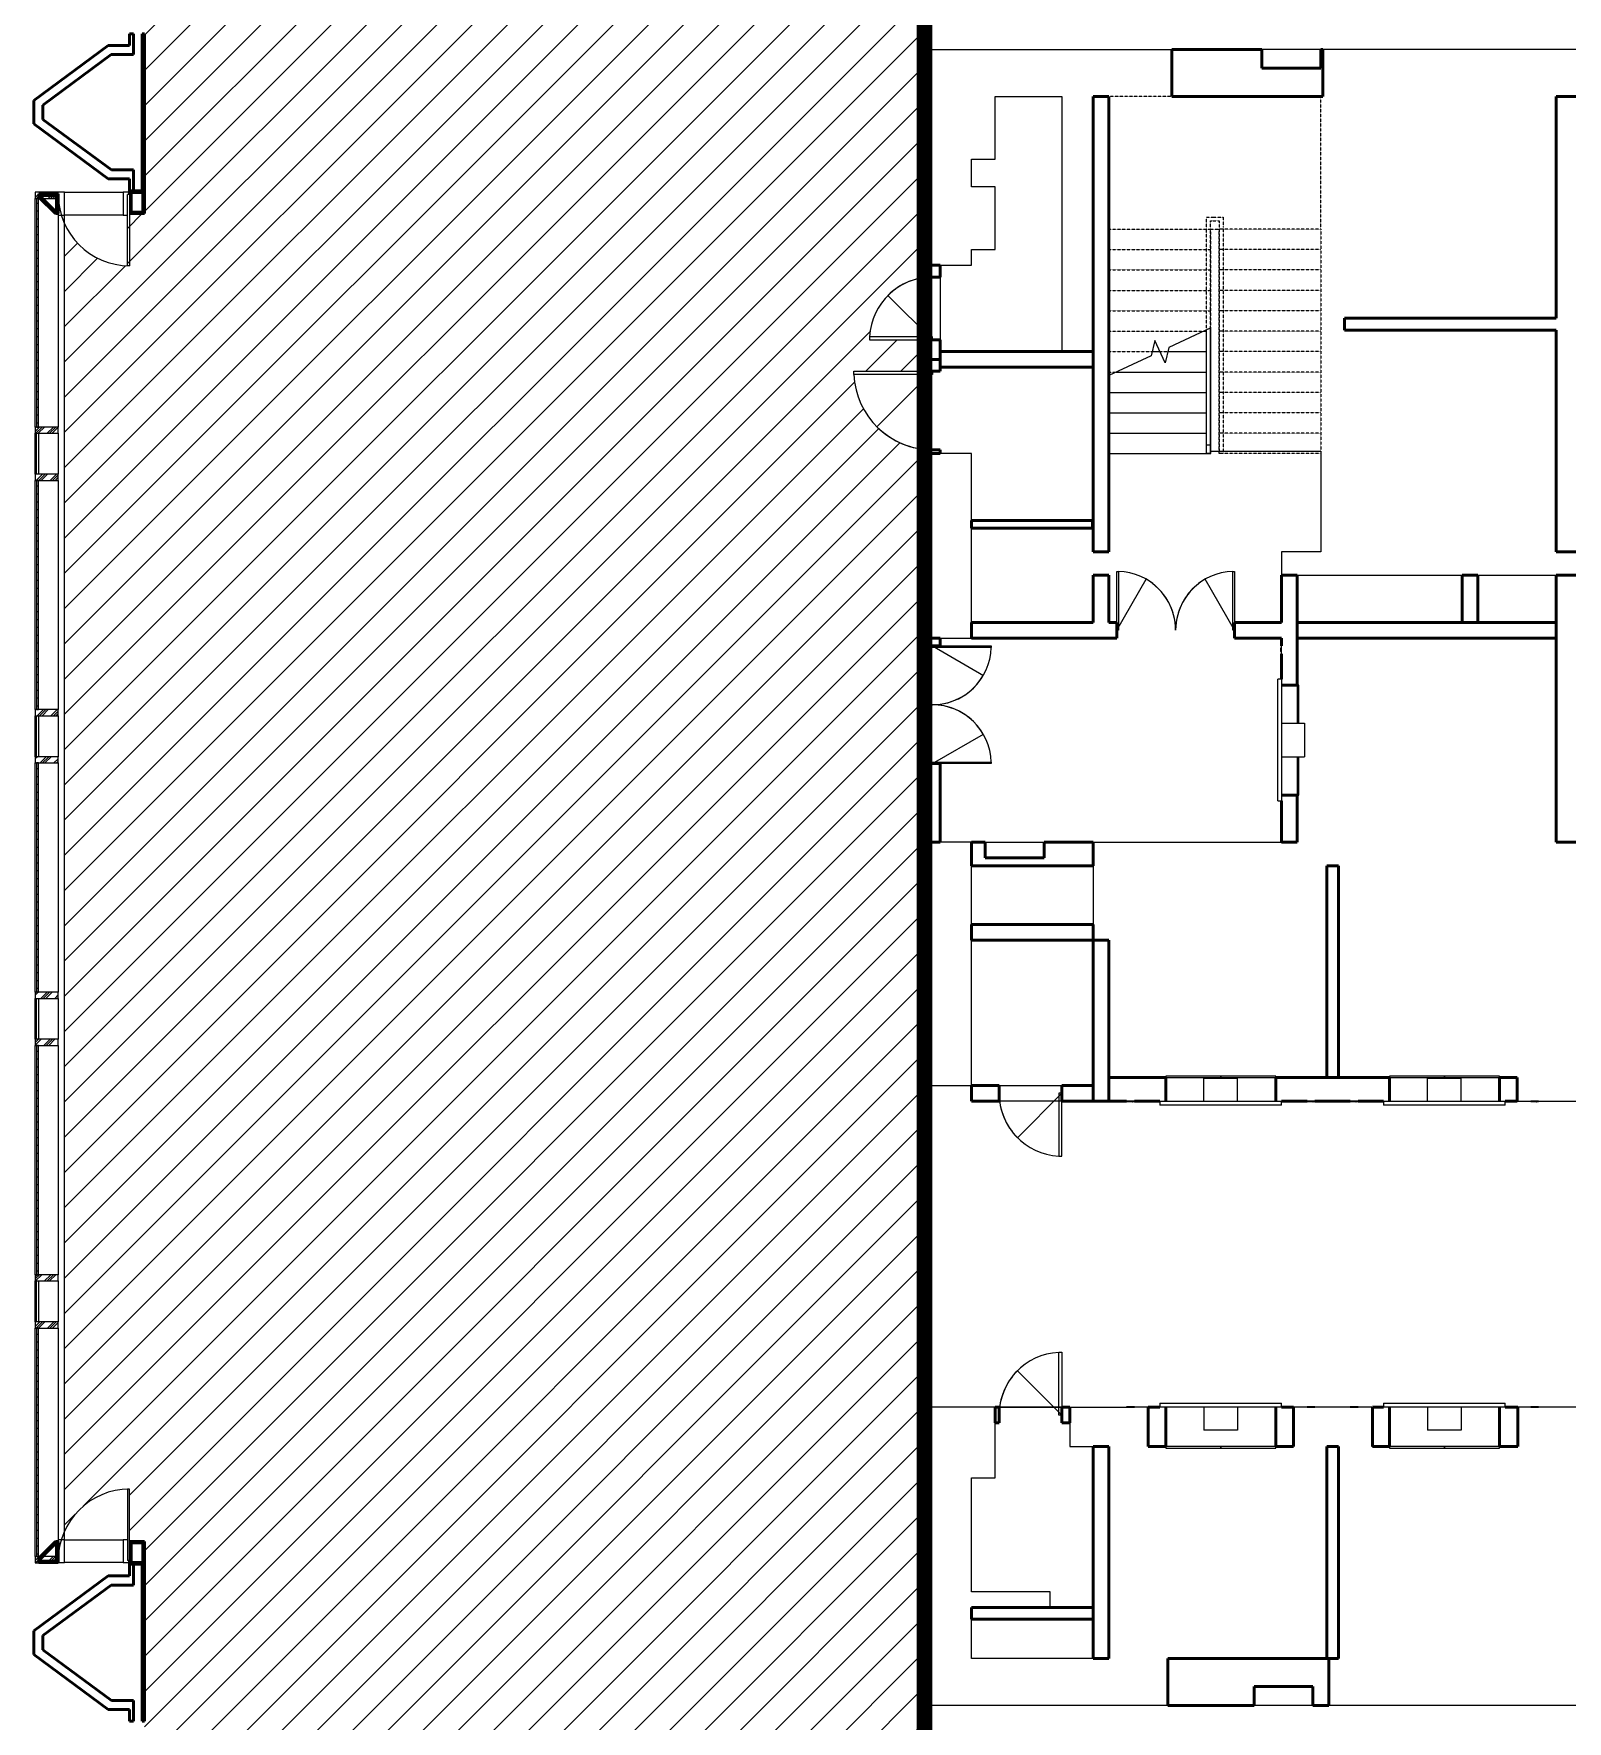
# Model space of a CAD drawing. Header units: millimetres. Extents: x 8533 to 398112, y -117646 to 105276.
# Drawn here: x 13610 to 33150, y 19582 to 41083 of the extents above; entities that cross this region are included whole.
import ezdxf

# ---------------------------------------------------------------- set-up
doc = ezdxf.new("R2010")
doc.units = ezdxf.units.MM
doc.linetypes.add('DASH', pattern=[0.35, 0.25, -0.1])
doc.linetypes.add('架空线', pattern=[3.97, 2.38, -1.59])
for name, color, linetype, lineweight in [('A-DOOR', 31, 'Continuous', 13), ('A-FLOR', 192, 'Continuous', 13), ('A-FLOR-HRAL', 11, 'Continuous', 13), ('A-GENM', 13, 'Continuous', 13), ('A-GLAZ', 151, 'Continuous', 13), ('A-GLAZ-CURT', 52, 'Continuous', 13), ('A-GLAZ-CWMG', 51, 'Continuous', 13), ('A-text', 7, 'Continuous', 13), ('A-WALL', 113, 'Continuous', 13), ('S-STRS', 31, 'Continuous', 13), ('S-STRS-MBND', 31, '架空线', 13)]:
    doc.layers.add(name, color=color, linetype=linetype, lineweight=lineweight)

# ---------------------------------------------------------------- blocks, each defined once
blk = doc.blocks.new('防火门A-单扇1 - 单扇防火门-FM甲0822MW-1954365-10F_ARC_46_000_')
at = {"layer": 'A-GENM'}
for p, q in [((400, 0), (-166, -566)), ((400, 0), (360, 0)), ((360, 0), (360, -800)), ((400, -800), (400, -100)), ((360, -800), (400, -800))]:
    blk.add_line(p, q, dxfattribs=at)
for end in [267.134, 225]:
    blk.add_arc((400, 0), 800, 180, end, dxfattribs=at)
blk = doc.blocks.new('防火门A-双扇1 - 双扇防火门-FM甲1523KQ-1601239-10F_ARC_46_000_')
at = {"layer": 'A-GENM'}
for p, q in [((-750, 100), (-750, 750)), ((-750, 750), (-730, 750)), ((-750, 0), (-375, 650)), ((-730, 750), (-730, 0)), ((750, 0), (375, 650)), ((730, 0), (730, 750)), ((730, 750), (750, 750)), ((750, 750), (750, 100)), ((-730, 0), (-750, 0)), ((750, 0), (730, 0))]:
    blk.add_line(p, q, dxfattribs=at)
for centre, start, end in [((-750, 0), 0, 88.4719), ((-750, 0), 0, 60), ((750, 0), 91.5281, 180), ((750, 0), 120, 180)]:
    blk.add_arc(centre, 750, start, end, dxfattribs=at)
blk = doc.blocks.new('大门构件2 - 大门构件-1944663-10F_ARC_46_000_')
at = {"layer": 'A-WALL', "lineweight": 50}
for p, q in [((14560, -23420), (13610, -24120)), ((14830, -23420), (14560, -23420)), ((14880, -23270), (14830, -23270)), ((14830, -23270), (14830, -23420)), ((14880, -23535), (14880, -23270)), ((15020, -23270), (14990, -23270)), ((14990, -23270), (14990, -25270)), ((15020, -25270), (15020, -23270)), ((13725, -24178), (14598, -23535)), ((14598, -23535), (14880, -23535)), ((13610, -24120), (13610, -24420)), ((13725, -24362), (13725, -24178)), ((13610, -24420), (14560, -25120)), ((14601, -25005), (13725, -24362)), ((14560, -25120), (14831, -25120)), ((14881, -25005), (14601, -25005)), ((14831, -25120), (14831, -25270)), ((14881, -25270), (14881, -25005)), ((14831, -25270), (14881, -25270)), ((14990, -25270), (15020, -25270)), ((14880, -42770), (14830, -42770)), ((14830, -42770), (14830, -42920)), ((14880, -43035), (14880, -42770)), ((15020, -42770), (14990, -42770)), ((14990, -42770), (14990, -44770)), ((15020, -44770), (15020, -42770)), ((14560, -42920), (13610, -43620)), ((14830, -42920), (14560, -42920)), ((13725, -43678), (14598, -43035)), ((14598, -43035), (14880, -43035)), ((13610, -43620), (13610, -43920)), ((13725, -43862), (13725, -43678)), ((13610, -43920), (14560, -44620)), ((14601, -44505), (13725, -43862)), ((14881, -44505), (14601, -44505)), ((14881, -44770), (14881, -44505)), ((14560, -44620), (14831, -44620)), ((14831, -44620), (14831, -44770)), ((14831, -44770), (14881, -44770)), ((14990, -44770), (15020, -44770))]:
    blk.add_line(p, q, dxfattribs=at)
blk = doc.blocks.new('电梯门 造型 3 - 电梯门 造型 3-2034029-10F_ARC_46_000_')
at = {"layer": 'A-DOOR'}
for p, q in [((-775, 150), (775, 150)), ((-775, 150), (-775, 100)), ((775, 100), (-775, 100)), ((-215, 100), (-215, -192)), ((215, 100), (215, -192)), ((775, 100), (775, 150)), ((1200, 105), (1100, 105)), ((1100, 105), (1100, 100)), ((1100, 100), (1200, 100)), ((1126, 107), (1126, 105)), ((1126, 107), (1127, 107)), ((1127, 107), (1126, 107)), ((1126, 107), (1126, 105)), ((1126, 107), (1176, 107)), ((1127, 107), (1126, 107)), ((1127, 108), (1151, 108)), ((1127, 105), (1127, 108)), ((1151, 108), (1174, 108)), ((1151, 108), (1151, 105)), ((1174, 108), (1174, 105)), ((1175, 107), (1176, 107)), ((1176, 107), (1175, 107)), ((1176, 107), (1175, 107)), ((1176, 105), (1176, 107)), ((1176, 105), (1176, 107)), ((1200, 100), (1200, 105)), ((-215, -100), (-700, -100)), ((-700, -100), (-700, -120)), ((-700, -120), (-215, -120)), ((215, -192), (-215, -192)), ((700, -100), (215, -100)), ((215, -120), (700, -120)), ((700, -120), (700, -100))]:
    blk.add_line(p, q, dxfattribs=at)
blk = doc.blocks.new('电梯门 造型 3 - 电梯门 造型 3-2034079-10F_ARC_46_000_')
at = {"layer": 'A-DOOR'}
for p, q in [((-1200, 155), (-1200, 150)), ((-1100, 155), (-1200, 155)), ((-1200, 150), (-1100, 150)), ((-1176, 157), (-1176, 155)), ((-1175, 157), (-1176, 157)), ((-1176, 157), (-1175, 157)), ((-1176, 157), (-1176, 155)), ((-1175, 157), (-1176, 157)), ((-1176, 157), (-1126, 157)), ((-1174, 158), (-1151, 158)), ((-1174, 155), (-1174, 158)), ((-1151, 158), (-1127, 158)), ((-1151, 155), (-1151, 158)), ((-1127, 158), (-1127, 155)), ((-1126, 157), (-1127, 157)), ((-1127, 157), (-1126, 157)), ((-1126, 157), (-1127, 157)), ((-1126, 155), (-1126, 157)), ((-1126, 155), (-1126, 157)), ((-1100, 150), (-1100, 155)), ((-775, 200), (775, 200)), ((-775, 200), (-775, 150)), ((775, 150), (-775, 150)), ((-215, 150), (-215, -142)), ((215, 150), (215, -142)), ((775, 150), (775, 200)), ((1200, 155), (1100, 155)), ((1100, 155), (1100, 150)), ((1100, 150), (1200, 150)), ((1126, 157), (1126, 155)), ((1126, 157), (1127, 157)), ((1127, 157), (1126, 157)), ((1126, 157), (1126, 155)), ((1126, 157), (1176, 157)), ((1127, 157), (1126, 157)), ((1127, 158), (1151, 158)), ((1127, 155), (1127, 158)), ((1151, 158), (1174, 158)), ((1151, 158), (1151, 155)), ((1174, 158), (1174, 155)), ((1175, 157), (1176, 157)), ((1176, 157), (1175, 157)), ((1176, 157), (1175, 157)), ((1176, 155), (1176, 157)), ((1176, 155), (1176, 157)), ((1200, 150), (1200, 155)), ((0, -150), (-700, -150)), ((-700, -150), (-700, -170)), ((-700, -170), (0, -170)), ((215, -142), (-215, -142)), ((700, -150), (0, -150)), ((0, -150), (0, -170)), ((0, -170), (0, -150)), ((0, -170), (700, -170)), ((700, -170), (700, -150))]:
    blk.add_line(p, q, dxfattribs=at)
blk = doc.blocks.new('电梯门 造型 3 - 电梯门 造型 3-2034096-10F_ARC_46_000_')
at = {"layer": 'A-DOOR'}
for p, q in [((-1200, 255), (-1200, 250)), ((-1100, 255), (-1200, 255)), ((-1200, 250), (-1100, 250)), ((-1176, 257), (-1176, 255)), ((-1175, 257), (-1176, 257)), ((-1176, 257), (-1175, 257)), ((-1176, 257), (-1176, 255)), ((-1175, 257), (-1176, 257)), ((-1176, 257), (-1126, 257)), ((-1174, 258), (-1151, 258)), ((-1174, 255), (-1174, 258)), ((-1151, 258), (-1127, 258)), ((-1151, 255), (-1151, 258)), ((-1127, 258), (-1127, 255)), ((-1126, 257), (-1127, 257)), ((-1127, 257), (-1126, 257)), ((-1126, 257), (-1127, 257)), ((-1126, 255), (-1126, 257)), ((-1126, 255), (-1126, 257)), ((-1100, 250), (-1100, 255)), ((-775, 300), (775, 300)), ((-775, 300), (-775, 250)), ((775, 250), (-775, 250)), ((-215, 250), (-215, -42)), ((215, 250), (215, -42)), ((775, 250), (775, 300)), ((1200, 255), (1100, 255)), ((1100, 255), (1100, 250)), ((1100, 250), (1200, 250)), ((1126, 257), (1126, 255)), ((1126, 257), (1127, 257)), ((1127, 257), (1126, 257)), ((1126, 257), (1126, 255)), ((1126, 257), (1176, 257)), ((1127, 257), (1126, 257)), ((1127, 258), (1151, 258)), ((1127, 255), (1127, 258)), ((1151, 258), (1174, 258)), ((1151, 258), (1151, 255)), ((1174, 258), (1174, 255)), ((1175, 257), (1176, 257)), ((1176, 257), (1175, 257)), ((1176, 257), (1175, 257)), ((1176, 255), (1176, 257)), ((1176, 255), (1176, 257)), ((1200, 250), (1200, 255)), ((215, -42), (-215, -42)), ((0, -250), (-700, -250)), ((-700, -250), (-700, -270)), ((-700, -270), (0, -270)), ((700, -250), (0, -250)), ((0, -250), (0, -270)), ((0, -270), (0, -250)), ((0, -270), (700, -270)), ((700, -270), (700, -250))]:
    blk.add_line(p, q, dxfattribs=at)
blk = doc.blocks.new('防火门A-单扇1 - 单扇防火门-FM甲0822BXG-1690427-10F_ARC_46_000_')
at = {"layer": 'A-GENM'}
for p, q in [((360, 0), (360, 800)), ((360, 800), (400, 800)), ((400, 800), (400, 100)), ((400, 0), (-166, 566)), ((400, 0), (360, 0))]:
    blk.add_line(p, q, dxfattribs=at)
for start in [92.866, 135]:
    blk.add_arc((400, 0), 800, start, 180, dxfattribs=at)
blk = doc.blocks.new('防火门A-双扇1 - 双扇防火门-FM甲1523MW-1698228-10F_ARC_46_000_')
at = {"layer": 'A-GENM'}
for p, q in [((-750, 100), (-750, 750)), ((-750, 750), (-730, 750)), ((-750, 0), (-375, 650)), ((-730, 750), (-730, 0)), ((750, 0), (375, 650)), ((730, 0), (730, 750)), ((730, 750), (750, 750)), ((750, 750), (750, 100)), ((-730, 0), (-750, 0)), ((750, 0), (730, 0))]:
    blk.add_line(p, q, dxfattribs=at)
for centre, start, end in [((-750, 0), 0, 88.4719), ((-750, 0), 0, 60), ((750, 0), 91.5281, 180), ((750, 0), 120, 180)]:
    blk.add_arc(centre, 750, start, end, dxfattribs=at)
blk = doc.blocks.new('G2 - G26-1945658-10F_ARC_46_000_')
at = {"layer": 'A-WALL', "lineweight": 50}
for p, q in [((13921, -25311), (13676, -25311)), ((13676, -25311), (13676, -25352)), ((13676, -25352), (13886, -25562)), ((13696, -25343), (13696, -25331)), ((13696, -25331), (13901, -25331)), ((13901, -25548), (13696, -25343)), ((13901, -25331), (13901, -25548)), ((13921, -25562), (13921, -25311)), ((15020, -25271), (14830, -25271)), ((14830, -25271), (14830, -25318)), ((14850, -25291), (15000, -25291)), ((14850, -25542), (14850, -25291)), ((15000, -25291), (15000, -25542)), ((15020, -25562), (15020, -25271)), ((13886, -25562), (13921, -25562)), ((14830, -25562), (15020, -25562)), ((15000, -25542), (14850, -25542)), ((13886, -42480), (13675, -42691)), ((13695, -42699), (13900, -42494)), ((13920, -42480), (13886, -42480)), ((13900, -42494), (13900, -42730)), ((13920, -42750), (13920, -42480)), ((15020, -42479), (14830, -42479)), ((14850, -42750), (14850, -42499)), ((14850, -42499), (15000, -42499)), ((15000, -42499), (15000, -42750)), ((15020, -42770), (15020, -42479)), ((13675, -42691), (13675, -42750)), ((13675, -42750), (13920, -42750)), ((13695, -42730), (13695, -42699)), ((13900, -42730), (13695, -42730)), ((14830, -42722), (14830, -42770)), ((14830, -42770), (15020, -42770)), ((15000, -42750), (14850, -42750))]:
    blk.add_line(p, q, dxfattribs=at)
blk = doc.blocks.new('系统嵌板 - 玻璃-1965341-10F_ARC_46_000_')
at = {"layer": 'A-GLAZ-CURT'}
h = blk.add_hatch(dxfattribs=at)
h.set_pattern_fill('FP_4', color=256, style=0, pattern_type=2)
h.set_pattern_definition([(90, (-26825.57, -13657.36), (-100, 6e-15), [])])
h.paths.add_polyline_path([(1455, 13), (-1455, 13), (-1455, -13), (1455, -13), (1455, -4)], flags=0)
at = {"layer": 'A-GLAZ-CURT', "lineweight": 18}
for p, q in [((1455, 13), (-1455, 13)), ((-1455, 13), (-1455, -13)), ((1455, -13), (1455, 13)), ((-1455, -13), (1455, -13))]:
    blk.add_line(p, q, dxfattribs=at)
blk = doc.blocks.new('窗嵌板_上悬无框铝窗 - 窗嵌板_上悬无框铝窗-1965342-10F_ARC_46_000_')
at = {"layer": 'A-GLAZ'}
for p, q in [((-260, -12.5), (-260, 12.5)), ((-260, 12.5), (260, 12.5)), ((260, 12.5), (260, -12.5)), ((260, -12.5), (-260, -12.5))]:
    blk.add_line(p, q, dxfattribs=at)
blk = doc.blocks.new('系统嵌板 - 玻璃-1965070-10F_ARC_46_000_')
at = {"layer": 'A-GLAZ-CURT'}
h = blk.add_hatch(dxfattribs=at)
h.set_pattern_fill('FP_5', color=256, style=0, pattern_type=2)
h.set_pattern_definition([(90, (-30420.72, -13657.36), (-100, 6e-15), [])])
h.paths.add_polyline_path([(1460, 13), (-1460, 13), (-1460, -13), (1460, -13), (1460, -4)], flags=0)
at = {"layer": 'A-GLAZ-CURT', "lineweight": 18}
for p, q in [((1460, 13), (-1460, 13)), ((-1460, 13), (-1460, -13)), ((1460, -13), (1460, 13)), ((-1460, -13), (1460, -13))]:
    blk.add_line(p, q, dxfattribs=at)
blk = doc.blocks.new('系统嵌板 - 玻璃-V4-10F_ARC_46_000_')
at = {"layer": 'A-GLAZ-CURT'}
h = blk.add_hatch(dxfattribs=at)
h.set_pattern_fill('FP_6', color=256, style=0, pattern_type=2)
h.set_pattern_definition([(90, (-34020.72, -13657.36), (-100, 6e-15), [])])
h.paths.add_polyline_path([(1460, -13), (1460, 13), (-1460, 13), (-1460, -13), (333, -13)], flags=0)
at = {"layer": 'A-GLAZ-CURT', "lineweight": 18}
for p, q in [((1460, 13), (-1460, 13)), ((-1460, 13), (-1460, -13)), ((1460, -13), (1460, 13)), ((-1460, -13), (1460, -13))]:
    blk.add_line(p, q, dxfattribs=at)
blk = doc.blocks.new('系统嵌板 - 玻璃-V5-10F_ARC_46_000_')
at = {"layer": 'A-GLAZ-CURT'}
h = blk.add_hatch(dxfattribs=at)
h.set_pattern_fill('FP_7', color=256, style=0, pattern_type=2)
h.set_pattern_definition([(90, (-37620.72, -13657.36), (-100, 6e-15), [])])
h.paths.add_polyline_path([(1460, -4), (1460, 13), (-1460, 13), (-1460, -12), (1460, -12)], flags=0)
at = {"layer": 'A-GLAZ-CURT', "lineweight": 18}
for p, q in [((1460, 13), (-1460, 13)), ((-1460, 13), (-1460, -12)), ((1460, -12), (1460, 13)), ((-1460, -12), (1460, -12))]:
    blk.add_line(p, q, dxfattribs=at)
blk = doc.blocks.new('系统嵌板 - 玻璃-1965343-10F_ARC_46_000_')
at = {"layer": 'A-GLAZ-CURT'}
h = blk.add_hatch(dxfattribs=at)
h.set_pattern_fill('FP_8', color=256, style=0, pattern_type=2)
h.set_pattern_definition([(90, (-41215.7, -13657.36), (-100, 6e-15), [])])
h.paths.add_polyline_path([(1455, -4), (1455, 13), (-1455, 13), (-1455, -13), (1455, -13)], flags=0)
at = {"layer": 'A-GLAZ-CURT', "lineweight": 18}
for p, q in [((1455, 13), (-1455, 13)), ((-1455, 13), (-1455, -13)), ((1455, -13), (1455, 13)), ((-1455, -13), (1455, -13))]:
    blk.add_line(p, q, dxfattribs=at)
blk = doc.blocks.new('矩形竖梃 - 80 x 292-V6-10F_ARC_46_000_')
at = {"layer": 'A-GLAZ-CWMG'}
h = blk.add_hatch(dxfattribs=at)
h.set_pattern_fill('FP_9', color=256, style=0, pattern_type=2)
h.set_pattern_definition([(315, (25290.43, 13657.36), (88.38835, 88.38835), []), (315, (25290.43, 13626.11), (176.7767, 0), []), (315, (25290.43, 13688.61), (176.7767, 0), [])])
h.paths.add_polyline_path([(-80, -229), (-80, -264), (0, -264), (0, 28), (-80, 28), (-80, -37), (-61, -19), (-53, -39), (-80, -66), (-80, -75)], flags=0)
for p, q in [((0, 28), (-80, 28)), ((-80, 28), (-80, -264)), ((0, -264), (0, 28)), ((-80, -264), (0, -264))]:
    blk.add_line(p, q, dxfattribs=at)
blk = doc.blocks.new('矩形竖梃 - 80 x 292-V7-10F_ARC_46_000_')
at = {"layer": 'A-GLAZ-CWMG'}
h = blk.add_hatch(dxfattribs=at)
h.set_pattern_fill('FP_10', color=256, style=0, pattern_type=2)
h.set_pattern_definition([(225, (-42750.67, 13657.36), (88.38835, -88.38835), []), (225, (-42750.67, 13626.11), (1e-14, -176.7767), []), (225, (-42750.67, 13688.61), (1e-14, -176.7767), [])])
h.paths.add_polyline_path([(0, 28), (0, -264), (-80, -264), (-80, -66), (-52, -38), (-60, -18), (-80, -38), (-80, 28)], flags=0)
for p, q in [((-80, 28), (0, 28)), ((-80, -264), (-80, 28)), ((0, 28), (0, -264)), ((0, -264), (-80, -264))]:
    blk.add_line(p, q, dxfattribs=at)
blk = doc.blocks.new('矩形竖梃 - 80 x 292-V8-10F_ARC_46_000_')
at = {"layer": 'A-GLAZ-CWMG'}
for p, q in [((13629, -42671), (13629, -39761)), ((13921, -39761), (13921, -42671))]:
    blk.add_line(p, q, dxfattribs=at)
blk = doc.blocks.new('矩形竖梃 - 80 x 292-V9-10F_ARC_46_000_')
at = {"layer": 'A-GLAZ-CWMG'}
for p, q in [((13629, -39681), (13629, -39161)), ((13921, -39161), (13921, -39681))]:
    blk.add_line(p, q, dxfattribs=at)
blk = doc.blocks.new('矩形竖梃 - 80 x 292-V10-10F_ARC_46_000_')
at = {"layer": 'A-GLAZ-CWMG'}
for p, q in [((13629, -39081), (13629, -36161)), ((13921, -36161), (13921, -39081))]:
    blk.add_line(p, q, dxfattribs=at)
blk = doc.blocks.new('矩形竖梃 - 80 x 292-1965288-10F_ARC_46_000_')
at = {"layer": 'A-GLAZ-CWMG'}
for p, q in [((13629, -28281), (13629, -25370)), ((13921, -25370), (13921, -28281))]:
    blk.add_line(p, q, dxfattribs=at)
blk = doc.blocks.new('防火门A-单扇1 - 单扇防火门-FM甲1023BXG-1960362-10F_ARC_46_000_')
at = {"layer": 'A-GENM'}
for p, q in [((460, 0), (460, 1000)), ((460, 1000), (500, 1000)), ((500, 1000), (500, 100)), ((500, 0), (-207, 707)), ((500, 0), (460, 0))]:
    blk.add_line(p, q, dxfattribs=at)
for start in [92.2924, 135]:
    blk.add_arc((500, 0), 1000, start, 180, dxfattribs=at)
blk = doc.blocks.new('矩形竖梃 - 80 x 292-1965340-10F_ARC_46_000_')
at = {"layer": 'A-GLAZ-CWMG'}
h = blk.add_hatch(dxfattribs=at)
h.set_pattern_fill('FP_36', color=256, style=0, pattern_type=2)
h.set_pattern_definition([(225, (-28320.72, 13657.36), (88.38835, -88.38835), []), (225, (-28320.72, 13626.11), (1e-14, -176.7767), []), (225, (-28320.72, 13688.61), (1e-14, -176.7767), [])])
h.paths.add_polyline_path([(40, -264), (-40, -264), (-40, 28), (40, 28), (40, -75)], flags=0)
for p, q in [((-40, 28), (40, 28)), ((-40, -264), (-40, 28)), ((40, 28), (40, 13)), ((40, -12), (40, -264)), ((40, -264), (-40, -264))]:
    blk.add_line(p, q, dxfattribs=at)
blk = doc.blocks.new('矩形竖梃 - 80 x 292-V36-10F_ARC_46_000_')
at = {"layer": 'A-GLAZ-CWMG'}
h = blk.add_hatch(dxfattribs=at)
h.set_pattern_fill('FP_37', color=256, style=0, pattern_type=2)
h.set_pattern_definition([(225, (-28920.72, 13657.36), (88.38835, -88.38835), []), (225, (-28920.72, 13626.11), (1e-14, -176.7767), []), (225, (-28920.72, 13688.61), (1e-14, -176.7767), [])])
h.paths.add_polyline_path([(40, 4), (40, -264), (-40, -264), (-40, 28), (40, 28), (40, 12)], flags=0)
for p, q in [((-40, 28), (40, 28)), ((-40, 12), (-40, 28)), ((40, 28), (40, -264)), ((-40, -264), (-40, -12)), ((40, -264), (-40, -264))]:
    blk.add_line(p, q, dxfattribs=at)
blk = doc.blocks.new('矩形竖梃 - 80 x 292-V37-10F_ARC_46_000_')
at = {"layer": 'A-GLAZ-CWMG'}
h = blk.add_hatch(dxfattribs=at)
h.set_pattern_fill('FP_38', color=256, style=0, pattern_type=2)
h.set_pattern_definition([(225, (-31920.72, 13657.36), (88.38835, -88.38835), []), (225, (-31920.72, 13626.11), (1e-14, -176.7767), []), (225, (-31920.72, 13688.61), (1e-14, -176.7767), [])])
h.paths.add_polyline_path([(40, -264), (-40, -264), (-40, 28), (40, 28), (40, -75)], flags=0)
for p, q in [((-40, 28), (40, 28)), ((-40, -264), (-40, 28)), ((40, 28), (40, 12)), ((40, -13), (40, -264)), ((40, -264), (-40, -264))]:
    blk.add_line(p, q, dxfattribs=at)
blk = doc.blocks.new('矩形竖梃 - 80 x 292-V38-10F_ARC_46_000_')
at = {"layer": 'A-GLAZ-CWMG'}
h = blk.add_hatch(dxfattribs=at)
h.set_pattern_fill('FP_39', color=256, style=0, pattern_type=2)
h.set_pattern_definition([(225, (-32520.72, 13657.36), (88.38835, -88.38835), []), (225, (-32520.72, 13626.11), (1e-14, -176.7767), []), (225, (-32520.72, 13688.61), (1e-14, -176.7767), [])])
h.paths.add_polyline_path([(40, 4), (40, -264), (-40, -264), (-40, 28), (40, 28), (40, 13)], flags=0)
for p, q in [((-40, 28), (40, 28)), ((-40, 13), (-40, 28)), ((40, 28), (40, -264)), ((-40, -264), (-40, -12)), ((40, -264), (-40, -264))]:
    blk.add_line(p, q, dxfattribs=at)
blk = doc.blocks.new('矩形竖梃 - 80 x 292-V39-10F_ARC_46_000_')
at = {"layer": 'A-GLAZ-CWMG'}
h = blk.add_hatch(dxfattribs=at)
h.set_pattern_fill('FP_40', color=256, style=0, pattern_type=2)
h.set_pattern_definition([(225, (-35520.72, 13657.36), (88.38835, -88.38835), []), (225, (-35520.72, 13626.11), (1e-14, -176.7767), []), (225, (-35520.72, 13688.61), (1e-14, -176.7767), [])])
h.paths.add_polyline_path([(40, -264), (-40, -264), (-40, 28), (40, 28), (40, -75)], flags=0)
for p, q in [((-40, 28), (40, 28)), ((-40, -264), (-40, 28)), ((40, 28), (40, 13)), ((40, -12), (40, -264)), ((40, -264), (-40, -264))]:
    blk.add_line(p, q, dxfattribs=at)
blk = doc.blocks.new('矩形竖梃 - 80 x 292-V40-10F_ARC_46_000_')
at = {"layer": 'A-GLAZ-CWMG'}
h = blk.add_hatch(dxfattribs=at)
h.set_pattern_fill('FP_41', color=256, style=0, pattern_type=2)
h.set_pattern_definition([(225, (-36120.72, 13657.36), (88.38835, -88.38835), []), (225, (-36120.72, 13626.11), (1e-14, -176.7767), []), (225, (-36120.72, 13688.61), (1e-14, -176.7767), [])])
h.paths.add_polyline_path([(40, 4), (40, -264), (-40, -264), (-40, 28), (40, 28), (40, 12)], flags=0)
for p, q in [((-40, 28), (40, 28)), ((-40, 12), (-40, 28)), ((40, 28), (40, -264)), ((-40, -264), (-40, -12)), ((40, -264), (-40, -264))]:
    blk.add_line(p, q, dxfattribs=at)
blk = doc.blocks.new('矩形竖梃 - 80 x 292-V41-10F_ARC_46_000_')
at = {"layer": 'A-GLAZ-CWMG'}
h = blk.add_hatch(dxfattribs=at)
h.set_pattern_fill('FP_42', color=256, style=0, pattern_type=2)
h.set_pattern_definition([(225, (-39120.72, 13657.36), (88.38835, -88.38835), []), (225, (-39120.72, 13626.11), (1e-14, -176.7767), []), (225, (-39120.72, 13688.61), (1e-14, -176.7767), [])])
h.paths.add_polyline_path([(40, -75), (40, -264), (-40, -264), (-40, 28), (40, 28), (40, -13)], flags=0)
for p, q in [((-40, 28), (40, 28)), ((-40, -264), (-40, 28)), ((40, 28), (40, 12)), ((40, -13), (40, -264)), ((40, -264), (-40, -264))]:
    blk.add_line(p, q, dxfattribs=at)
blk = doc.blocks.new('矩形竖梃 - 80 x 292-V42-10F_ARC_46_000_')
at = {"layer": 'A-GLAZ-CWMG'}
h = blk.add_hatch(dxfattribs=at)
h.set_pattern_fill('FP_43', color=256, style=0, pattern_type=2)
h.set_pattern_definition([(225, (-39720.72, 13657.36), (88.38835, -88.38835), []), (225, (-39720.72, 13626.11), (1e-14, -176.7767), []), (225, (-39720.72, 13688.61), (1e-14, -176.7767), [])])
h.paths.add_polyline_path([(40, 4), (40, -264), (-40, -264), (-40, 28), (40, 28), (40, 13)], flags=0)
for p, q in [((-40, 28), (40, 28)), ((-40, 13), (-40, 28)), ((40, 28), (40, -264)), ((-40, -264), (-40, -12)), ((40, -264), (-40, -264))]:
    blk.add_line(p, q, dxfattribs=at)
blk = doc.blocks.new('门嵌板_单开门2 - 门嵌板_单开门2-1985838-10F_ARC_46_000_')
at = {"layer": 'A-DOOR'}
for p, q in [((455, 909), (430, 909)), ((430, 909), (430, 0)), ((455, 0), (455, 909)), ((455, 0), (430, 0))]:
    blk.add_line(p, q, dxfattribs=at)
blk.add_arc((455, 0), 909, 90, 180, dxfattribs=at)
blk = doc.blocks.new('矩形竖梃 - 80 x 292-V43-10F_ARC_46_000_')
at = {"layer": 'A-GLAZ-CWMG'}
for p, q in [((-80, -264), (-80, 28)), ((-80, 28), (0, 28)), ((-25, -264), (-80, -264))]:
    blk.add_line(p, q, dxfattribs=at)
blk = doc.blocks.new('矩形竖梃 - 80 x 292-V58-10F_ARC_46_000_')
at = {"layer": 'A-GLAZ-CWMG'}
for p, q in [((14001, -42750), (14001, -42458)), ((14001, -42458), (14750, -42458)), ((14750, -42458), (14750, -42750)), ((14750, -42750), (14001, -42750))]:
    blk.add_line(p, q, dxfattribs=at)
blk = doc.blocks.new('矩形竖梃 - 80 x 292-V59-10F_ARC_46_000_')
at = {"layer": 'A-GLAZ-CWMG'}
for p, q in [((-1, 28), (-80, 28)), ((-80, 28), (-80, -264)), ((0, -264), (0, -52)), ((-80, -264), (0, -264))]:
    blk.add_line(p, q, dxfattribs=at)
blk = doc.blocks.new('门嵌板_单开门2 - 门嵌板_单开门2-1986852-10F_ARC_46_000_')
at = {"layer": 'A-DOOR'}
for p, q in [((454, 0), (429, 0)), ((429, -908), (429, 0)), ((454, 0), (454, -908)), ((454, -908), (429, -908))]:
    blk.add_line(p, q, dxfattribs=at)
blk.add_arc((454, 0), 908, 180, 270, dxfattribs=at)
blk = doc.blocks.new('矩形竖梃 - 80 x 292-1985754-10F_ARC_46_000_')
at = {"layer": 'A-GLAZ-CWMG'}
for p, q in [((-80, -28), (-80, 264)), ((-80, 264), (-25, 264)), ((0, -28), (-80, -28))]:
    blk.add_line(p, q, dxfattribs=at)
blk = doc.blocks.new('矩形竖梃 - 80 x 292-1986850-10F_ARC_46_000_')
at = {"layer": 'A-GLAZ-CWMG'}
for p, q in [((14001, -25582), (14001, -25290)), ((14001, -25290), (14750, -25290)), ((14750, -25290), (14750, -25582)), ((14750, -25582), (14001, -25582))]:
    blk.add_line(p, q, dxfattribs=at)
blk = doc.blocks.new('矩形竖梃 - 80 x 292-V60-10F_ARC_46_000_')
at = {"layer": 'A-GLAZ-CWMG'}
for p, q in [((0, 264), (-80, 264)), ((-80, 264), (-80, -28)), ((0, 52), (0, 264)), ((-80, -28), (0, -28))]:
    blk.add_line(p, q, dxfattribs=at)
blk = doc.blocks.new('顶部扶栏类型 - 顶部扶栏_内部_-2009982-10F_ARC_46_000_')
at = {"layer": 'A-FLOR-HRAL'}
for p, q in [((28555, -28506), (28605, -28506)), ((28555, -28620), (28555, -28506)), ((28605, -28506), (28605, -28620)), ((28605, -28620), (28555, -28620))]:
    blk.add_line(p, q, dxfattribs=at)
blk = doc.blocks.new('顶部扶栏类型 - 顶部扶栏_内部_-V62-10F_ARC_46_000_')
at = {"layer": 'A-FLOR-HRAL', "linetype": '架空线'}
for p, q in [((28555, -25605), (28640, -25605)), ((28555, -25760), (28555, -25605)), ((28555, -27043), (28555, -25760)), ((28605, -25655), (28640, -25655)), ((28605, -25760), (28605, -25655)), ((28605, -27020), (28605, -25760)), ((28640, -25605), (28765, -25605)), ((28640, -25655), (28715, -25655)), ((28715, -25655), (28715, -25730)), ((28715, -25730), (28715, -28620)), ((28765, -25605), (28765, -25730)), ((28765, -25730), (28765, -28620)), ((28765, -28620), (28715, -28620))]:
    blk.add_line(p, q, dxfattribs=at)
at = {"layer": 'A-FLOR-HRAL'}
for p, q in [((28605, -27020), (28555, -27043)), ((28555, -28620), (28555, -27043)), ((28605, -28620), (28605, -27020)), ((28555, -28620), (28605, -28620))]:
    blk.add_line(p, q, dxfattribs=at)

msp = doc.modelspace()

# ---------------------------------------------------------------- hatches: boundary and pattern name
h = msp.add_hatch()
h.set_pattern_fill('ANSI31', color=1, scale=200)
h.set_pattern_definition([(45, (0, 0), (-224.5064, 224.5064), [])])
h.paths.add_polyline_path([(24960, 30783), (24960, 30783), (24960, 31783), (24960, 35733), (24960, 35733), (24960, 35788, -0.173003), (24353, 36075, -0.188534), (24061, 36743), (24060, 36743), (24060, 36783), (24960, 36783), (24960, 37183), (24260, 37183), (24260, 37223), (24261, 37223, -0.363739), (24960, 37976), (24960, 37983), (24960, 49813), (24110, 49813), (24110, 50113), (23634, 50113), (23634, 50138), (23635, 50138, -0.292898), (24110, 50829), (24110, 50915), (21471, 50915), (21471, 50816), (21391, 50816), (21391, 50915), (20872, 50915), (20872, 50816), (20792, 50816), (20792, 50915), (17851, 50915), (17851, 50816), (17771, 50816), (17771, 50915), (17252, 50915), (17252, 50816), (17172, 50816), (17172, 50915), (14131, 50915), (14028, 50814), (14028, 48379), (14126, 48379), (14126, 48299), (14028, 48299), (14028, 47779), (14126, 47779), (14126, 47699), (14028, 47699), (14028, 44779), (14126, 44779), (14126, 44699), (14028, 44699), (14028, 44179), (14126, 44179), (14126, 44099), (14028, 44099), (14028, 41395), (14096, 41395, -0.307545), (14805, 41910), (14805, 41911), (14830, 41911), (14830, 41374), (15020, 41374), (15020, 41083), (15020, 39083), (15020, 38791), (14830, 38791), (14805, 38785), (14805, 38126), (14830, 38126, -0.294159), (14003, 38659), (14003, 22008, -0.28634), (14805, 22539), (14805, 22540), (14830, 22540), (14830, 21874), (15020, 21874), (15020, 21583), (15020, 19583), (15020, 19292), (15020, 19291), (14830, 19291), (14805, 19285), (14805, 18757), (14830, 18757, -0.316021), (14099, 19271), (14020, 19271), (14020, 16579), (14123, 16579), (14123, 16499), (14020, 16499), (14020, 15979), (14123, 15979), (14123, 15899), (14020, 15899), (14020, 12979), (14123, 12979), (14123, 12899), (14020, 12899), (14020, 12379), (14123, 12379), (14123, 12299), (14020, 12299), (14020, 9777), (14072, 9725), (17172, 9725), (17172, 9810), (17252, 9810), (17252, 9725), (17771, 9725), (17771, 9810), (17851, 9810), (17851, 9725), (20792, 9725), (20792, 9810), (20872, 9810), (20872, 9725), (21391, 9725), (21391, 9810), (21471, 9810), (21471, 9725), (24169, 9725), (24169, 9775), (24158, 9818, -0.310871), (23635, 10528), (23634, 10528), (23634, 10553), (24169, 10553), (24169, 10743), (24169, 10743), (24460, 10743), (24960, 10743)])
h.paths.add_polyline_path([(55400, 41083), (55400, 41374), (55400, 41433), (55590, 41433), (55590, 41911), (55615, 41911), (55615, 41910, -0.293293), (56309, 41433), (56392, 41433), (56392, 44099), (56294, 44099), (56294, 44179), (56392, 44179), (56392, 44699), (56294, 44699), (56294, 44779), (56392, 44779), (56392, 47699), (56294, 47699), (56294, 47779), (56392, 47779), (56392, 48299), (56294, 48299), (56294, 48379), (56392, 48379), (56392, 50814), (56288, 50915), (53248, 50915), (53248, 50816), (53168, 50816), (53168, 50915), (52648, 50915), (52648, 50816), (52568, 50816), (52568, 50915), (49628, 50915), (49628, 50816), (49548, 50816), (49548, 50915), (49028, 50915), (49028, 50816), (48948, 50816), (48948, 50915), (46272, 50915), (46272, 50851, -0.322709), (46917, 50006), (46917, 50006), (46917, 49981), (46251, 49981), (46251, 49923), (46251, 49813), (45460, 49813), (45460, 37976, -0.166532), (45926, 37748, -0.185944), (46159, 37223), (46160, 37223), (46160, 37183), (45460, 37183), (45460, 36033), (46160, 36033), (46160, 35993), (46159, 35993, -0.363739), (45460, 35239), (45460, 27383), (46110, 27383), (46110, 27363), (46110, 27363, -0.367976), (45460, 26639), (45460, 26626, -0.232421), (46009, 26258, -0.124875), (46110, 25903), (46110, 25903), (46110, 25883), (45460, 25883), (45460, 10743), (45960, 10743), (46251, 10743), (46251, 10553), (46257, 10528), (46917, 10528), (46917, 10553, -0.293795), (46385, 9725), (48963, 9725), (48963, 9810), (49043, 9810), (49043, 9725), (49563, 9725), (49563, 9810), (49643, 9810), (49643, 9725), (52568, 9725), (52568, 9810), (52648, 9810), (52648, 9725), (53168, 9725), (53168, 9810), (53248, 9810), (53248, 9725), (56392, 9725), (56392, 12299), (56294, 12299), (56294, 12379), (56392, 12379), (56392, 12899), (56294, 12899), (56294, 12979), (56392, 12979), (56392, 15899), (56294, 15899), (56294, 15979), (56392, 15979), (56392, 16499), (56294, 16499), (56294, 16579), (56392, 16579), (56392, 19271), (56321, 19271, -0.3072), (55615, 18757), (55615, 18757), (55590, 18757), (55590, 19291), (55400, 19291), (55400, 19582), (55400, 21583), (55400, 21874), (55590, 21874), (55615, 21880), (55615, 22540), (55590, 22540, -0.293795), (56417, 22008), (56417, 38659, -0.286698), (55615, 38126), (55615, 38126), (55590, 38126), (55590, 38791), (55400, 38791), (55400, 39082)])

# ---------------------------------------------------------------- linework, layer by layer
at = {"color": 1, "linetype": 'DASH', "lineweight": 50, "ltscale": 5000, "const_width": 200}
msp.add_lwpolyline([(24960, 1266), (45460, 1266), (45460, 55266), (24960, 55266)], close=True, dxfattribs=at)
at = {"layer": 'A-FLOR'}
for p, q in [((15020, 39083), (15020, 41083)), ((24960, 35733), (24960, 40883)), ((24960, 40883), (28110, 40883)), ((33310, 40883), (29260, 40883)), ((25860, 39483), (25860, 40283)), ((25860, 40283), (26708, 40283)), ((26708, 40283), (26708, 37033)), ((25560, 39483), (25860, 39483)), ((25560, 39133), (25560, 39483)), ((25860, 39133), (25560, 39133)), ((25860, 38333), (25860, 39133)), ((15020, 38791), (15020, 39082)), ((14003, 21895), (14003, 38771)), ((14830, 38791), (15020, 38791)), ((25560, 38133), (25560, 38333)), ((25560, 38333), (25860, 38333)), ((25160, 38133), (25560, 38133)), ((24960, 35733), (24960, 33383)), ((25560, 35733), (25160, 35733)), ((25560, 34883), (25560, 35733)), ((28610, 35763), (30010, 35763)), ((30010, 35763), (30010, 34483)), ((27110, 34883), (27100, 34883)), ((25560, 33583), (25560, 34783)), ((27100, 34783), (27110, 34783)), ((30010, 34483), (29510, 34483)), ((29510, 34483), (29510, 34183)), ((29710, 34183), (31810, 34183)), ((32010, 34183), (33010, 34183)), ((24960, 33383), (24960, 19783)), ((25160, 33383), (25560, 33383)), ((24960, 31783), (24960, 33283)), ((29710, 31868), (29710, 31637)), ((25560, 30783), (25160, 30783)), ((25560, 30783), (29510, 30783)), ((25560, 29733), (25560, 30483)), ((27110, 30483), (27110, 29733)), ((25560, 27683), (25560, 29533)), ((28035, 27783), (29435, 27783)), ((30885, 27783), (32285, 27783)), ((24960, 27683), (25560, 27683)), ((32510, 27483), (32685, 27483)), ((32785, 27483), (33310, 27483)), ((25860, 23583), (24960, 23583)), ((26810, 23583), (25860, 23583)), ((25860, 23583), (27612, 23583)), ((27810, 23583), (27635, 23583)), ((29835, 23583), (29660, 23583)), ((30385, 23583), (29935, 23583)), ((30660, 23583), (30485, 23583)), ((30660, 23083), (30660, 23583)), ((32685, 23583), (32520, 23583)), ((33310, 23583), (32785, 23583)), ((25860, 22683), (25860, 23383)), ((26810, 23383), (26810, 23083)), ((26810, 23083), (27110, 23083)), ((29435, 23083), (28035, 23083)), ((30670, 23083), (30660, 23083)), ((32285, 23083), (30885, 23083)), ((25560, 21233), (25560, 22683)), ((25560, 22683), (25860, 22683)), ((15020, 21874), (14830, 21874)), ((15020, 21583), (15020, 21874)), ((15020, 19583), (15020, 21583)), ((26560, 21233), (25560, 21233)), ((26560, 21033), (26560, 21233)), ((25560, 20383), (25560, 20883)), ((27110, 20383), (25560, 20383)), ((28060, 19783), (24960, 19783)), ((45460, 19783), (28060, 19783))]:
    msp.add_line(p, q, dxfattribs=at)
at = {"layer": 'A-text', "color": 1}
msp.add_ellipse((34946, 46645), major_axis=(2753, -4430), ratio=0.987594, dxfattribs=at)
at = {"layer": 'A-WALL', "lineweight": 50}
for p, q in [((29260, 40883), (28110, 40883)), ((28110, 40883), (28110, 40283)), ((29260, 40643), (29260, 40883)), ((30035, 40883), (30010, 40883)), ((30010, 40883), (30010, 40643)), ((30035, 40283), (30035, 40883)), ((30010, 40643), (29260, 40643)), ((27310, 40283), (27110, 40283)), ((27110, 40283), (27110, 34483)), ((27310, 34483), (27310, 40283)), ((28110, 40283), (30035, 40283)), ((33310, 40283), (33010, 40283)), ((33010, 40283), (33010, 37458)), ((25160, 38133), (24960, 38133)), ((24960, 38133), (24960, 37983)), ((25160, 37983), (25160, 38133)), ((24960, 37983), (25160, 37983)), ((33010, 37458), (30310, 37458)), ((30310, 37458), (30310, 37308)), ((30310, 37308), (33010, 37308)), ((33010, 37308), (33010, 34483)), ((25160, 37183), (24960, 37183)), ((24960, 37183), (24960, 36783)), ((25160, 36783), (25160, 37183)), ((27110, 37033), (25160, 37033)), ((24960, 36933), (25160, 36933)), ((24960, 36783), (25160, 36783)), ((25160, 36833), (27110, 36833)), ((24960, 35783), (24960, 35733)), ((25160, 35783), (24960, 35783)), ((24960, 35733), (25160, 35733)), ((25160, 35733), (25160, 35783)), ((27100, 34883), (25560, 34883)), ((25560, 34883), (25560, 34783)), ((27100, 34783), (27100, 34883)), ((25560, 34783), (27100, 34783)), ((27110, 34483), (27310, 34483)), ((33010, 34483), (33310, 34483)), ((27310, 34183), (27110, 34183)), ((27110, 34183), (27110, 33583)), ((27310, 33583), (27310, 34183)), ((29510, 34183), (29510, 33583)), ((29710, 34183), (29510, 34183)), ((29710, 32783), (29710, 34183)), ((31810, 34183), (31810, 33583)), ((32010, 34183), (31810, 34183)), ((32010, 33583), (32010, 34183)), ((33010, 34183), (33010, 30783)), ((33310, 34183), (33010, 34183)), ((27110, 33583), (25560, 33583)), ((25560, 33583), (25560, 33383)), ((27410, 33583), (27310, 33583)), ((27410, 33383), (27410, 33583)), ((29510, 33583), (28910, 33583)), ((28910, 33583), (28910, 33383)), ((33010, 33583), (29710, 33583)), ((24960, 33383), (24960, 33283)), ((25160, 33383), (24960, 33383)), ((25160, 33283), (25160, 33383)), ((25560, 33383), (27410, 33383)), ((28910, 33383), (29510, 33383)), ((29510, 33383), (29510, 33283)), ((29710, 33383), (33010, 33383)), ((24960, 33283), (25160, 33283)), ((29510, 33183), (29510, 32858)), ((29510, 32783), (29710, 32783)), ((24960, 31783), (24960, 30783)), ((25160, 31783), (24960, 31783)), ((25160, 30783), (25160, 31783)), ((29710, 31383), (29510, 31383)), ((29510, 31308), (29510, 30783)), ((29710, 30783), (29710, 31383)), ((24960, 30783), (25160, 30783)), ((25735, 30783), (25560, 30783)), ((25560, 30783), (25560, 30483)), ((25735, 30583), (25735, 30783)), ((27110, 30783), (26485, 30783)), ((26485, 30783), (26485, 30583)), ((27110, 30483), (27110, 30783)), ((29510, 30783), (29710, 30783)), ((33010, 30783), (33310, 30783)), ((26485, 30583), (25735, 30583)), ((25560, 30483), (27110, 30483)), ((30085, 30483), (30085, 27783)), ((30235, 30483), (30085, 30483)), ((30235, 27783), (30235, 30483)), ((27110, 29733), (25560, 29733)), ((25560, 29733), (25560, 29533)), ((27110, 29533), (27110, 29733)), ((25560, 29533), (27110, 29533)), ((27110, 29533), (27110, 27483)), ((27310, 29533), (27110, 29533)), ((27310, 27483), (27310, 29533)), ((28035, 27783), (27310, 27783)), ((28035, 27483), (28035, 27783)), ((30885, 27783), (29435, 27783)), ((29435, 27783), (29435, 27483)), ((30885, 27483), (30885, 27783)), ((32510, 27783), (32285, 27783)), ((32285, 27783), (32285, 27483)), ((32510, 27483), (32510, 27783)), ((25910, 27683), (25560, 27683)), ((25560, 27683), (25560, 27483)), ((25910, 27483), (25910, 27683)), ((27110, 27683), (26710, 27683)), ((26710, 27683), (26710, 27483)), ((25560, 27483), (25910, 27483)), ((26710, 27483), (27535, 27483)), ((27635, 27483), (27960, 27483)), ((29510, 27483), (29835, 27483)), ((29935, 27483), (30385, 27483)), ((30485, 27483), (30810, 27483)), ((32360, 27483), (32510, 27483)), ((25910, 23583), (25860, 23583)), ((25860, 23583), (25860, 23383)), ((25910, 23383), (25910, 23583)), ((26810, 23583), (26710, 23583)), ((26710, 23583), (26710, 23383)), ((26810, 23383), (26810, 23583)), ((27960, 23583), (27810, 23583)), ((27810, 23583), (27810, 23083)), ((28035, 23083), (28035, 23583)), ((29435, 23583), (29435, 23083)), ((29660, 23583), (29510, 23583)), ((29660, 23083), (29660, 23583)), ((30810, 23583), (30670, 23583)), ((30670, 23583), (30670, 23083)), ((30885, 23083), (30885, 23583)), ((32285, 23583), (32285, 23083)), ((32520, 23583), (32360, 23583)), ((32520, 23083), (32520, 23583)), ((25860, 23383), (25910, 23383)), ((26710, 23383), (26810, 23383)), ((27110, 23083), (27110, 20383)), ((27310, 23083), (27110, 23083)), ((27310, 20383), (27310, 23083)), ((27810, 23083), (28035, 23083)), ((29435, 23083), (29660, 23083)), ((30235, 23083), (30085, 23083)), ((30085, 23083), (30085, 20383)), ((30235, 20383), (30235, 23083)), ((30670, 23083), (30885, 23083)), ((32285, 23083), (32520, 23083)), ((27110, 21033), (25560, 21033)), ((25560, 21033), (25560, 20883)), ((25560, 20883), (27110, 20883)), ((27110, 20383), (27310, 20383)), ((30110, 20383), (28060, 20383)), ((28060, 20383), (28060, 19783)), ((30085, 20383), (30235, 20383)), ((30110, 19783), (30110, 20383)), ((29160, 19783), (29160, 20023)), ((29160, 20023), (29910, 20023)), ((29910, 20023), (29910, 19783)), ((28060, 19783), (29160, 19783)), ((29910, 19783), (30110, 19783))]:
    msp.add_line(p, q, dxfattribs=at)
at = {"layer": 'A-WALL'}
for p, q in [((24960, 37183), (24960, 37983)), ((25160, 37983), (25160, 37183)), ((25735, 30783), (26485, 30783)), ((25910, 27683), (26710, 27683)), ((26710, 27483), (25910, 27483)), ((29910, 19783), (29160, 19783))]:
    msp.add_line(p, q, dxfattribs=at)
at = {"layer": 'S-STRS', "linetype": '架空线'}
for p, q in [((28517, 37293), (28555, 37293)), ((28605, 37293), (28610, 37293)), ((27859, 37033), (27960, 37033)), ((28060, 37033), (28555, 37033)), ((28605, 37033), (28610, 37033)), ((27402, 36773), (28555, 36773)), ((28605, 36773), (28610, 36773)), ((27310, 36513), (28555, 36513)), ((28605, 36513), (28610, 36513)), ((27310, 36253), (28555, 36253)), ((28605, 36253), (28610, 36253)), ((27310, 35993), (28555, 35993)), ((28605, 35993), (28610, 35993)), ((27310, 35733), (28555, 35733)), ((28605, 35733), (28610, 35733))]:
    msp.add_line(p, q, dxfattribs=at)
at = {"layer": 'S-STRS'}
for p, q in [((28517, 37293), (28555, 37293)), ((28605, 37293), (28610, 37293)), ((28610, 37293), (28610, 37336)), ((28610, 37033), (28610, 37293)), ((27859, 37033), (27960, 37033)), ((28060, 37033), (28555, 37033)), ((28605, 37033), (28610, 37033)), ((28610, 36773), (28610, 37033)), ((27402, 36773), (28555, 36773)), ((28605, 36773), (28610, 36773)), ((28610, 36513), (28610, 36773)), ((27310, 36513), (28555, 36513)), ((28605, 36513), (28610, 36513)), ((28610, 36253), (28610, 36513)), ((27310, 36253), (28555, 36253)), ((28605, 36253), (28610, 36253)), ((28610, 35993), (28610, 36253)), ((27310, 35993), (28555, 35993)), ((28605, 35993), (28610, 35993)), ((28610, 35733), (28610, 35993)), ((27310, 35733), (28555, 35733)), ((28605, 35733), (28610, 35733))]:
    msp.add_line(p, q, dxfattribs=at)
at = {"layer": 'S-STRS-MBND'}
for p, q in [((27310, 40283), (27310, 38593)), ((30010, 40283), (27310, 40283)), ((30010, 38593), (30010, 40283)), ((27310, 38593), (28610, 38593)), ((27310, 37095), (27310, 38593)), ((27310, 38593), (28610, 38593)), ((28610, 38593), (28710, 38593)), ((28610, 37336), (28610, 38593)), ((30010, 38593), (28710, 38593)), ((28710, 38593), (28710, 35733)), ((30010, 38593), (28710, 38593)), ((30010, 38593), (30010, 35733)), ((27310, 38333), (28610, 38333)), ((27310, 38333), (28610, 38333)), ((30010, 38333), (28710, 38333)), ((30010, 38333), (28710, 38333)), ((27310, 38073), (28610, 38073)), ((27310, 38073), (28610, 38073)), ((30010, 38073), (28710, 38073)), ((30010, 38073), (28710, 38073)), ((27310, 37813), (28610, 37813)), ((27310, 37813), (28610, 37813)), ((30010, 37813), (28710, 37813)), ((30010, 37813), (28710, 37813)), ((27310, 37553), (28610, 37553)), ((27310, 37553), (28610, 37553)), ((30010, 37553), (28710, 37553)), ((30010, 37553), (28710, 37553)), ((27310, 37293), (28517, 37293)), ((27310, 37293), (28517, 37293)), ((30010, 37293), (28710, 37293)), ((30010, 37293), (28710, 37293)), ((27310, 37033), (27859, 37033)), ((27310, 37033), (27859, 37033)), ((27960, 37033), (28060, 37033)), ((27960, 37033), (28060, 37033)), ((30010, 37033), (28710, 37033)), ((30010, 37033), (28710, 37033)), ((27310, 36773), (27402, 36773)), ((27310, 36773), (27402, 36773)), ((30010, 36773), (28710, 36773)), ((30010, 36773), (28710, 36773)), ((30010, 36513), (28710, 36513)), ((30010, 36513), (28710, 36513)), ((30010, 36253), (28710, 36253)), ((30010, 36253), (28710, 36253)), ((30010, 35993), (28710, 35993)), ((30010, 35993), (28710, 35993)), ((30010, 35733), (28710, 35733))]:
    msp.add_line(p, q, dxfattribs=at)
at = {"layer": 'S-STRS-MBND', "linetype": 'Continuous'}
for p, q in [((28610, 37336), (28073, 37085)), ((27894, 37174), (27847, 36980)), ((28026, 36891), (27894, 37174)), ((28073, 37085), (28026, 36891)), ((27847, 36980), (27310, 36729))]:
    msp.add_line(p, q, dxfattribs=at)

# ---------------------------------------------------------------- block references
at = {"layer": 'A-DOOR'}
for name, p in [('门嵌板_单开门2 - 门嵌板_单开门2-1986852-10F_ARC_46_000_', (14376, 39035)), ('防火门A-双扇1 - 双扇防火门-FM甲1523KQ-1601239-10F_ARC_46_000_', (28160, 33483)), ('防火门A-单扇1 - 单扇防火门-FM甲0822MW-1954365-10F_ARC_46_000_', (26310, 27583)), ('防火门A-单扇1 - 单扇防火门-FM甲0822BXG-1690427-10F_ARC_46_000_', (26310, 23483)), ('电梯门 造型 3 - 电梯门 造型 3-2034096-10F_ARC_46_000_', (28735, 23333)), ('电梯门 造型 3 - 电梯门 造型 3-2034096-10F_ARC_46_000_', (31585, 23333)), ('门嵌板_单开门2 - 门嵌板_单开门2-1985838-10F_ARC_46_000_', (14375, 21631))]:
    msp.add_blockref(name, p, dxfattribs=at)
for name, p, rotation in [('防火门A-单扇1 - 单扇防火门-FM甲0822MW-1954365-10F_ARC_46_000_', (25060, 37583), 269.9999999999999), ('防火门A-单扇1 - 单扇防火门-FM甲1023BXG-1960362-10F_ARC_46_000_', (25060, 36283), 90), ('防火门A-双扇1 - 双扇防火门-FM甲1523MW-1698228-10F_ARC_46_000_', (25060, 32533), 269.9999999999999), ('电梯门 造型 3 - 电梯门 造型 3-2034029-10F_ARC_46_000_', (29610, 32083), 89.99999999999993), ('电梯门 造型 3 - 电梯门 造型 3-2034079-10F_ARC_46_000_', (28735, 27633), 180), ('电梯门 造型 3 - 电梯门 造型 3-2034079-10F_ARC_46_000_', (31585, 27633), 180)]:
    msp.add_blockref(name, p, dxfattribs=dict(at, rotation=rotation))
at = {"layer": 'A-FLOR-HRAL'}
for name in ['顶部扶栏类型 - 顶部扶栏_内部_-V62-10F_ARC_46_000_', '顶部扶栏类型 - 顶部扶栏_内部_-2009982-10F_ARC_46_000_']:
    msp.add_blockref(name, (0, 64353), dxfattribs=at)
at = {"layer": 'A-GLAZ', "rotation": 89.99999999999972}
for p in [(13657, 35732), (13657, 32132), (13657, 28532), (13657, 24932)]:
    msp.add_blockref('窗嵌板_上悬无框铝窗 - 窗嵌板_上悬无框铝窗-1965342-10F_ARC_46_000_', p, dxfattribs=at)
at = {"layer": 'A-GLAZ-CURT', "rotation": 269.9999999999997}
for name, p in [('系统嵌板 - 玻璃-1965341-10F_ARC_46_000_', (13657, 37527)), ('系统嵌板 - 玻璃-1965070-10F_ARC_46_000_', (13657, 33932)), ('系统嵌板 - 玻璃-V4-10F_ARC_46_000_', (13657, 30332)), ('系统嵌板 - 玻璃-V5-10F_ARC_46_000_', (13657, 26732)), ('系统嵌板 - 玻璃-1965343-10F_ARC_46_000_', (13657, 23137))]:
    msp.add_blockref(name, p, dxfattribs=at)
at = {"layer": 'A-GLAZ-CWMG'}
for name, p, rotation in [('矩形竖梃 - 80 x 292-V6-10F_ARC_46_000_', (13657, 39063), 89.99999999999972), ('矩形竖梃 - 80 x 292-V60-10F_ARC_46_000_', (13921, 39035), 180), ('矩形竖梃 - 80 x 292-V59-10F_ARC_46_000_', (13921, 21631), 180)]:
    msp.add_blockref(name, p, dxfattribs=dict(at, rotation=rotation))
for name, p in [('矩形竖梃 - 80 x 292-1965288-10F_ARC_46_000_', (0, 64353)), ('矩形竖梃 - 80 x 292-1986850-10F_ARC_46_000_', (0, 64353)), ('矩形竖梃 - 80 x 292-V9-10F_ARC_46_000_', (0, 75153)), ('矩形竖梃 - 80 x 292-V10-10F_ARC_46_000_', (0, 71553)), ('矩形竖梃 - 80 x 292-V9-10F_ARC_46_000_', (0, 71553)), ('矩形竖梃 - 80 x 292-V10-10F_ARC_46_000_', (0, 67953)), ('矩形竖梃 - 80 x 292-V9-10F_ARC_46_000_', (0, 67953)), ('矩形竖梃 - 80 x 292-V10-10F_ARC_46_000_', (0, 64353)), ('矩形竖梃 - 80 x 292-V9-10F_ARC_46_000_', (0, 64353)), ('矩形竖梃 - 80 x 292-V8-10F_ARC_46_000_', (0, 64353)), ('矩形竖梃 - 80 x 292-V58-10F_ARC_46_000_', (0, 64353))]:
    msp.add_blockref(name, p, dxfattribs=at)
at = {"layer": 'A-GLAZ-CWMG', "extrusion": (0, 0, -1)}
for name, p, rotation in [('矩形竖梃 - 80 x 292-1985754-10F_ARC_46_000_', (-14830, 39035), 180), ('矩形竖梃 - 80 x 292-1965340-10F_ARC_46_000_', (-13657, 36032), 270.0000000000003), ('矩形竖梃 - 80 x 292-V36-10F_ARC_46_000_', (-13657, 35432), 270.0000000000003), ('矩形竖梃 - 80 x 292-V37-10F_ARC_46_000_', (-13657, 32432), 270.0000000000003), ('矩形竖梃 - 80 x 292-V38-10F_ARC_46_000_', (-13657, 31832), 270.0000000000003), ('矩形竖梃 - 80 x 292-V39-10F_ARC_46_000_', (-13657, 28832), 270.0000000000003), ('矩形竖梃 - 80 x 292-V40-10F_ARC_46_000_', (-13657, 28232), 270.0000000000003), ('矩形竖梃 - 80 x 292-V41-10F_ARC_46_000_', (-13657, 25232), 270.0000000000003), ('矩形竖梃 - 80 x 292-V42-10F_ARC_46_000_', (-13657, 24632), 270.0000000000003), ('矩形竖梃 - 80 x 292-V43-10F_ARC_46_000_', (-14830, 21631), 180), ('矩形竖梃 - 80 x 292-V7-10F_ARC_46_000_', (-13657, 21602), 270.0000000000003)]:
    msp.add_blockref(name, p, dxfattribs=dict(at, rotation=rotation))
at = {"layer": 'A-WALL'}
for name in ['大门构件2 - 大门构件-1944663-10F_ARC_46_000_', 'G2 - G26-1945658-10F_ARC_46_000_']:
    msp.add_blockref(name, (0, 64353), dxfattribs=at)

doc.saveas('drawing.dxf')
